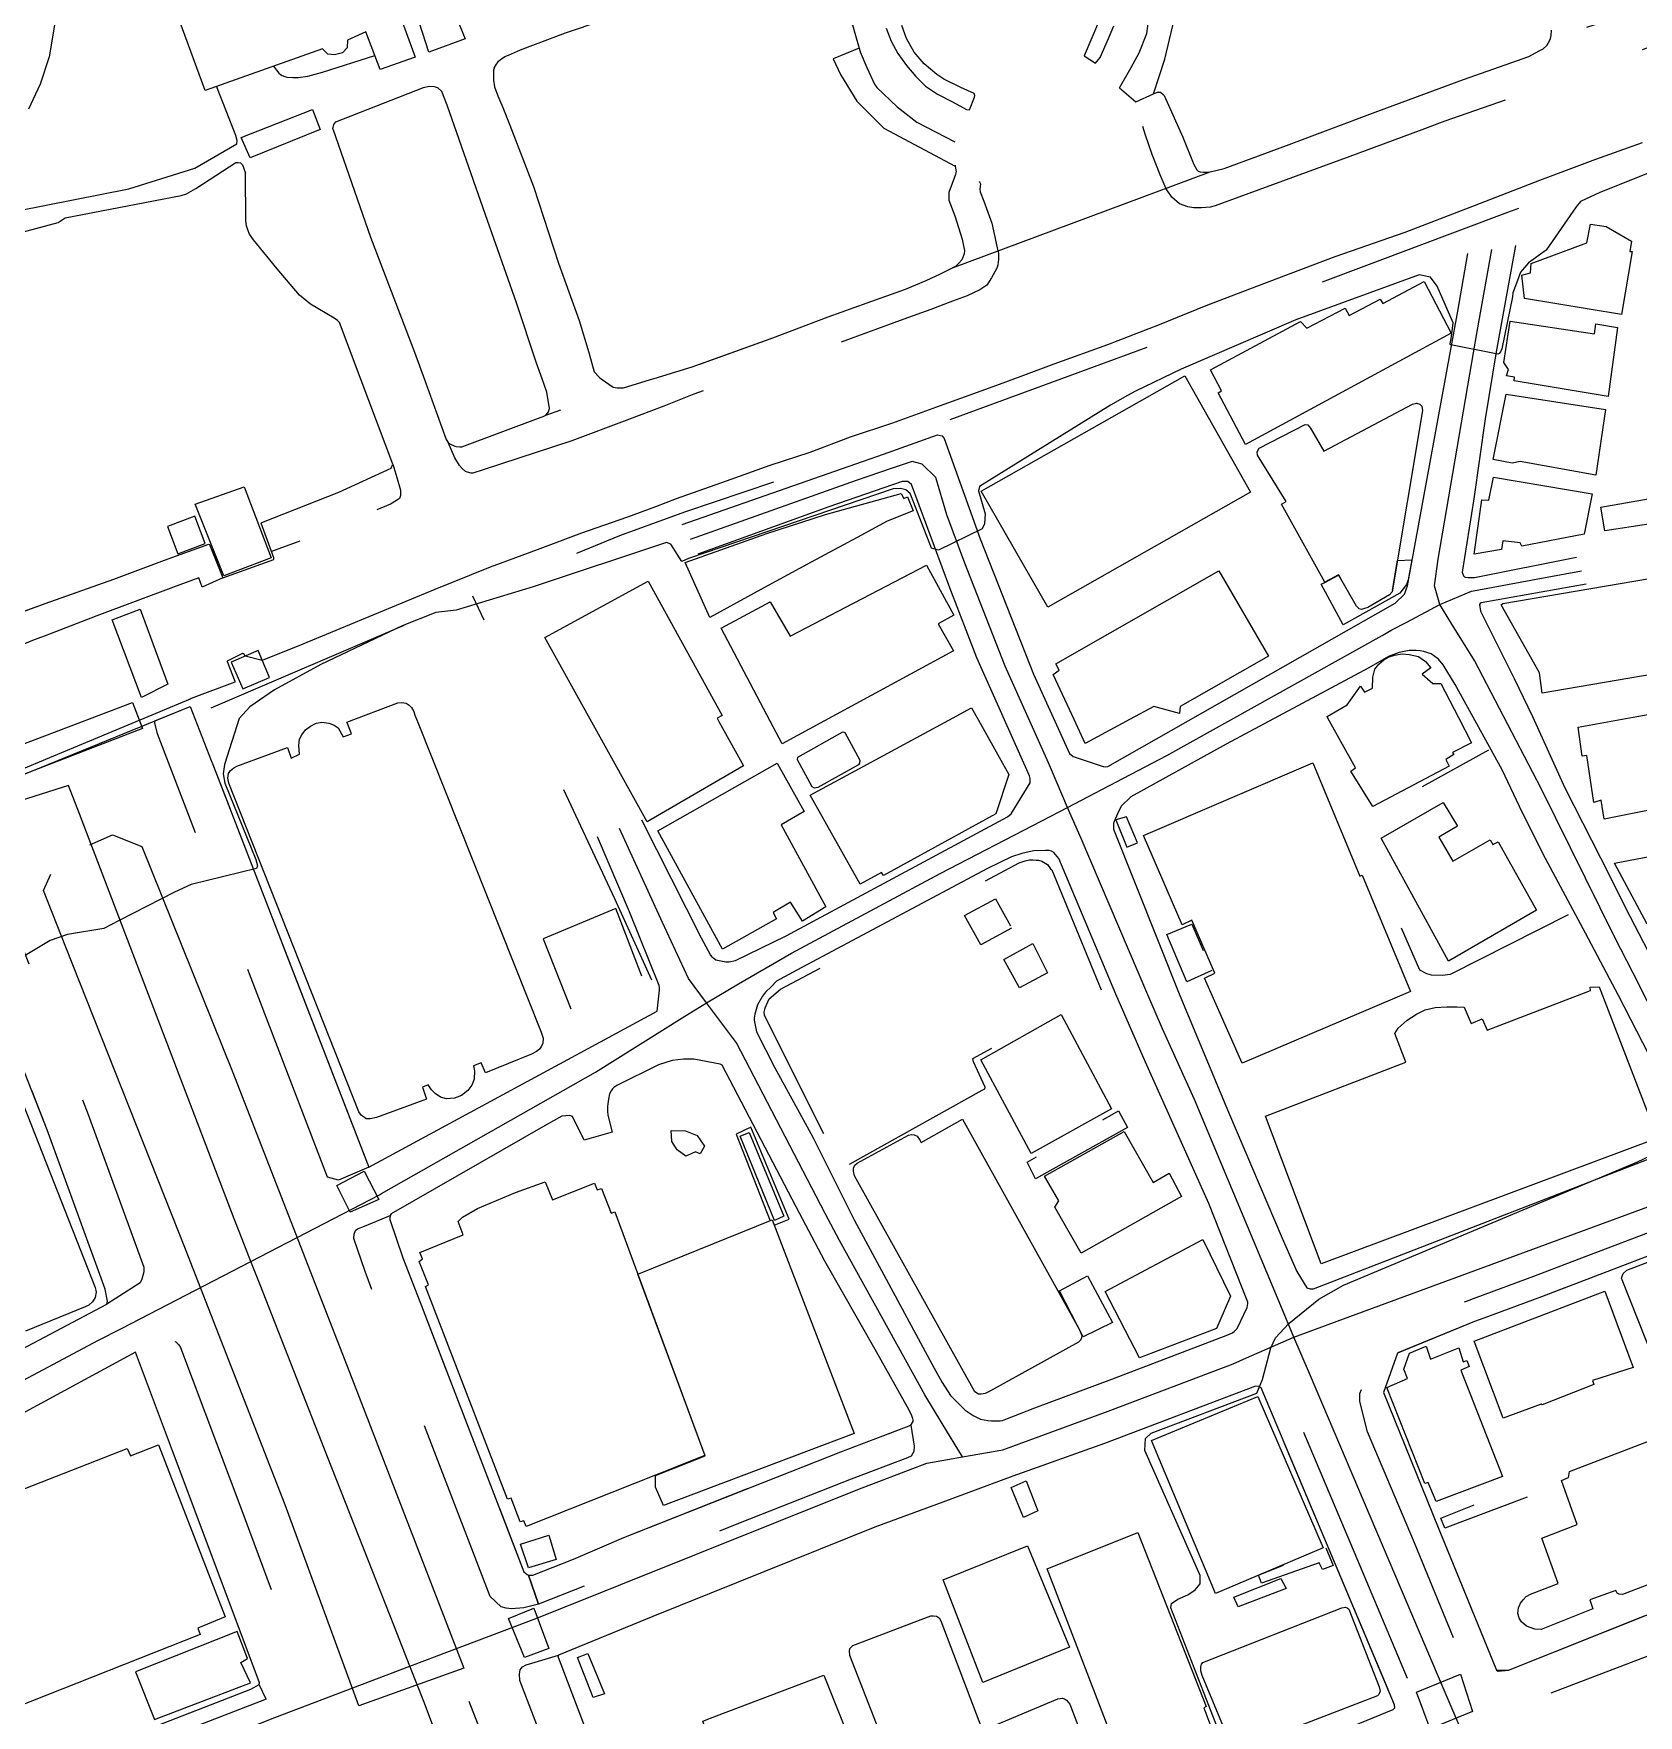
# Model space of a CAD drawing. Header units: millimetres. Extents: x 198785 to 203305, y 542885 to 545889.
# Drawn here: x 200902.9 to 201122.5, y 543776.7 to 544006.8 of the extents above; entities that cross this region are included whole.
import ezdxf

# ---------------------------------------------------------------- set-up
doc = ezdxf.new("R2010")
doc.units = ezdxf.units.MM
for name, pattern in [('FENCE_25K', [54.3, 28.7, -9.2, -16.4]), ('HIDDEN_BULD_25K', [28.8, 18.4, -10.4]), ('HIDDEN_IN_25K', [56.5, 36.5, -20])]:
    doc.linetypes.add(name, pattern=pattern)
for name, color, linetype in [('A0013114', 253, 'Continuous'), ('A0013117', 253, 'Continuous'), ('A0013118', 253, 'Continuous'), ('A0023214', 253, 'Continuous'), ('A0023217', 253, 'Continuous'), ('A0033324', 253, 'Continuous'), ('A0043325', 253, 'Continuous'), ('B0014111', 253, 'Continuous'), ('B0014116', 253, 'Continuous'), ('B0024120', 253, 'Continuous'), ('B0024127', 253, 'Continuous'), ('C0076117', 253, 'Continuous'), ('C0523121', 253, 'Continuous'), ('F0017111', 253, 'Continuous'), ('F0047224', 253, 'Continuous')]:
    doc.layers.add(name, color=color, linetype=linetype)

msp = doc.modelspace()

# ---------------------------------------------------------------- linework, layer by layer
at = {"layer": 'A0013114'}
for points in [[(200892.56, 543901.76), (200924.32, 543914.71), (200927.23, 543907.33), (200927.45, 543906.76), (200948.79, 543851.69)], [(200912.94, 543832.93), (200913.04, 543833.33), (200912.71, 543834.99), (200904.79, 543856.77), (200890.59, 543892.78), (200890.45, 543893.12), (200889.32, 543893.98), (200885.07, 543894.39), (200879.52, 543892.89), (200877.9, 543892.53), (200869.62, 543890.83), (200861.87, 543889.57), (200859.13, 543889.39), (200858.29, 543889.39), (200852.58, 543889.67), (200850.82, 543889.89), (200846.19, 543890.71), (200843.47, 543891.13), (200838.31, 543888.48)], [(201103.31, 543782.74), (201104.75, 543782.86), (201144.32, 543798.66), (201170.05, 543808.79), (201170.56, 543809.09), (201172.01, 543811.17), (201175.99, 543819.01), (201184.96, 543836.48), (201190.41, 543846.93), (201190.48, 543847.41), (201190.46, 543847.49), (201188.76, 543857.99), (201188.56, 543858.66)], [(200951.85, 543845.29), (200951.7, 543845.05), (200951.64, 543844.7), (200951.64, 543844.53), (200953.43, 543839.29), (200955.77, 543833.28), (200970, 543796.32)], [(200933.77, 543780.89), (200933.81, 543781.15), (200916.88, 543826.37)], [(200974.66, 543784.76), (200974.68, 543784.62), (200986.83, 543752.78), (200988.31, 543749.38), (200989.42, 543748), (200992.06, 543746.27), (200994.72, 543745.16), (200998.09, 543744.44), (201001.06, 543744.13), (201004.55, 543744.56), (201008.74, 543745.77), (201062.36, 543766.56), (201088.97, 543777.5), (201089.16, 543777.73)]]:
    msp.add_lwpolyline(points, dxfattribs=at)
at = {"layer": 'A0013117'}
for points in [[(201105.7, 543977.75), (201103.06, 543963.21), (201101.54, 543954.08), (201099.99, 543943.11), (201098.38, 543933.06), (201098.58, 543932.58), (201098.69, 543932.46), (201098.81, 543932.38), (201099.21, 543932.33), (201100.08, 543932.34), (201114.04, 543935.11)], [(200991.68, 543939.59), (201019.22, 543949.22), (201026.61, 543951.88), (201027.23, 543951.74), (201027.53, 543951.35), (201032.44, 543937.66), (201039.72, 543919.11), (201044.64, 543908.25), (201045.16, 543907.88), (201049.26, 543906.48), (201049.35, 543906.48), (201049.57, 543906.46), (201049.92, 543906.48), (201089.24, 543928.83), (201090.48, 543930.05), (201090.65, 543930.42), (201090.79, 543930.84), (201090.89, 543931.19), (201097.8, 543968.77), (201099.17, 543976.67)], [(200986.1, 543899.21), (200994.27, 543883.07), (200995.53, 543880.66), (200995.71, 543880.45), (200995.99, 543880.27), (200996.29, 543880.06), (200997.62, 543879.79), (200998.08, 543879.79), (200998.98, 543879.94), (201005.89, 543883.33), (201020.51, 543891.17), (201036.18, 543899.59), (201036.7, 543900.03), (201039.27, 543904.24), (201039.3, 543904.85), (201039.19, 543905.2), (201031.97, 543921.38), (201028.27, 543930.92), (201023.03, 543945.06), (201022.53, 543945.49), (201021.77, 543945.49), (201011.75, 543942.03), (200993.82, 543935.55)], [(201115.35, 543931.45), (201100.97, 543928.9), (201100.85, 543928.79), (201100.77, 543928.67), (201100.89, 543927.75), (201105.49, 543918.54), (201108.02, 543913.32), (201112.44, 543903.57), (201117.31, 543894.02), (201121.32, 543886.03), (201125.69, 543877.56)], [(201091.56, 543922.38), (201091.13, 543922.37), (201089.79, 543922.09), (201088.31, 543921.52), (201085.62, 543920.01), (201066.08, 543909.54), (201053.06, 543902.34), (201051.72, 543901.05), (201051.21, 543900.04), (201050.76, 543898.97), (201050.7, 543898.75), (201050.67, 543898.5), (201050.7, 543897.94), (201059.76, 543875.18), (201066.41, 543859.2), (201073.74, 543841.95), (201075.79, 543837.4), (201077.13, 543835.19), (201077.57, 543835.05), (201078.05, 543835.05), (201129.51, 543854.94)], [(201124.79, 543865.4), (201119.77, 543875.16), (201115.27, 543883.67), (201109.46, 543894.51), (201106.25, 543901.03), (201103.88, 543906.04), (201097.43, 543917.7), (201095.8, 543920.39), (201095.13, 543921.16), (201094.13, 543921.89), (201093.68, 543922.06), (201093.13, 543922.24), (201092.66, 543922.32), (201092.09, 543922.38), (201091.56, 543922.38)], [(200948.79, 543851.69), (200988.22, 543873.01), (200988.57, 543875.88), (200988.57, 543876.23), (200988.51, 543876.55), (200984.47, 543886.59), (200980.09, 543896.86)], [(201041.39, 543894.98), (201039.77, 543894.94), (201038.73, 543894.74), (201038.16, 543894.61), (201036.73, 543894.13), (201033.43, 543892.54), (201007.33, 543878.61), (201004.56, 543877.11), (201003.86, 543876.37), (201003.05, 543875.62), (201002.64, 543875.06), (201001.96, 543873.9), (201001.59, 543872.59), (201001.53, 543872.04), (201001.53, 543871.78), (201001.85, 543870.21), (201004.34, 543865.26), (201009.55, 543855.79), (201015.22, 543844.47), (201026.14, 543824.19), (201027.25, 543822.22), (201028.39, 543820.45), (201029.34, 543819.47), (201030.37, 543818.42), (201031.48, 543817.68), (201032.48, 543817.22), (201033.49, 543817), (201034.01, 543816.96), (201034.58, 543816.96), (201035.17, 543816.98), (201035.5, 543817.01), (201035.71, 543817.11), (201039.92, 543818.77), (201050.44, 543822.69), (201066.32, 543828.76), (201066.96, 543829.01), (201067.25, 543829.22), (201067.6, 543829.59), (201068.95, 543832.5), (201069.08, 543833.03), (201069.08, 543833.19), (201063.74, 543846.71), (201055.06, 543866.02), (201051.01, 543875.35), (201043.21, 543893.92), (201042.54, 543894.74), (201042.19, 543894.92), (201041.89, 543894.98), (201041.39, 543894.98)], [(200838.31, 543888.48), (200836.66, 543886.86), (200835.72, 543885.56), (200835.59, 543884.73), (200835.63, 543884.14), (200841.96, 543867.4), (200851.13, 543843.23), (200861.09, 543817.12), (200863.28, 543811.47), (200868.73, 543810.01), (200869, 543810.01), (200869.33, 543810.01), (200869.54, 543810.01), (200869.79, 543810.1), (200870.44, 543810.47), (200912.94, 543832.93)], [(200970, 543796.32), (200970.46, 543795.95), (200970.63, 543795.87), (200971.24, 543795.87), (200976.79, 543798.07), (200983.66, 543801.02), (201013.36, 543812.73), (201022.96, 543816.39), (201023.26, 543816.87), (201023.28, 543817.11), (201023.22, 543817.27), (201023.13, 543817.52), (201023.04, 543817.78), (201022.48, 543818.82), (201018.25, 543826.4), (201011.17, 543838.81), (201007.24, 543846.25), (200997.13, 543865.61), (200996.85, 543865.79), (200993.26, 543866.44), (200992.73, 543866.47), (200991.83, 543866.47), (200990.31, 543866.29), (200988.43, 543865.69), (200982.72, 543862.86), (200982.32, 543862.59), (200982.12, 543862.41), (200981.93, 543862.14), (200981.74, 543861.73), (200981.57, 543860.96), (200981.48, 543860.32), (200981.43, 543859.98), (200981.43, 543859.78), (200981.43, 543859.33), (200981.49, 543858.79), (200982.09, 543856.46), (200978.26, 543855.36), (200976.66, 543858.59), (200976.31, 543858.73), (200975.2, 543858.64), (200972.91, 543857.37), (200951.85, 543845.29)], [(201188.56, 543858.66), (201182.9, 543862.19), (201182.57, 543862.19), (201160.72, 543853.63), (201158.16, 543852.63), (201155.4, 543851.57), (201142.19, 543846.53), (201133.92, 543843.37), (201109.24, 543833.95), (201101.35, 543831.03), (201100.09, 543830.56), (201089.58, 543826.27), (201089.55, 543826.24), (201087.63, 543820.85), (201095.11, 543802.36), (201103.09, 543782.86), (201103.31, 543782.74)], [(200916.88, 543826.37), (200888.31, 543810.9), (200872.41, 543803.07), (200863.95, 543798.91), (200857.24, 543795.6), (200839.76, 543786.06), (200836.87, 543784.48), (200836.69, 543784.3), (200836.63, 543784.19), (200846.97, 543757.77), (200850.56, 543748.52), (200850.71, 543748.42), (200851.49, 543748.31), (200898.69, 543767.09), (200932.65, 543780.25), (200933.77, 543780.89)], [(201089.16, 543777.73), (201089.14, 543778.14), (201070.87, 543821.48), (201070.55, 543821.69), (201070.13, 543821.71), (201049.43, 543813.88), (201036.9, 543809.38), (201027.34, 543805.86), (201018.02, 543802.43), (200987.63, 543790.19), (200974.75, 543784.9), (200974.66, 543784.76)]]:
    msp.add_lwpolyline(points, dxfattribs=at)
at = {"layer": 'A0013118'}
for points in [[(200883.58, 544049.39), (200883.28, 544046.06), (200894.6, 544023.71), (200892.9, 543995.78), (200891.99, 543979.99), (200900.73, 543982.52), (200915.97, 543985.51), (200924.96, 543988.35), (200930.73, 543991.69), (200930.78, 543992.16), (200930.6, 543992.8), (200927.95, 543999.55)], [(200965.94, 544002.02), (200966.28, 544002.56), (200966.41, 544002.78), (200966.54, 544002.99), (200967, 544003.35), (200967.22, 544003.48), (200967.38, 544003.62), (200967.9, 544003.8), (200969.53, 544004.56), (200975.7, 544006.89), (200977.77, 544007.55), (200980.76, 544008.61), (200990.37, 544011.89), (200997.95, 544014.75), (201000.81, 544015.77), (201001.55, 544015.89), (201001.8, 544015.91), (201001.97, 544015.91), (201003.02, 544015.82), (201004.27, 544015.45), (201006.43, 544014.41), (201010.85, 544011.46), (201014.95, 544007.97)], [(200965.94, 544002.02), (200965.87, 544001.77), (200965.84, 544001.45), (200965.84, 544000.39), (200965.99, 543999.5), (200966.43, 543998.23), (200967.12, 543996.65), (200968.06, 543994.23), (200971.33, 543985.86), (200974.74, 543975.35), (200977.55, 543967.53), (200978.91, 543963.15), (200979.61, 543960.51), (200980.34, 543959.72), (200980.58, 543959.55), (200982.23, 543958.38), (200982.77, 543958.28), (200983.32, 543958.28), (200983.63, 543958.28), (200987.35, 543959.44), (200987.84, 543959.59), (200993.04, 543961.15), (201004.06, 543965.16), (201011.65, 543968.02), (201016.98, 543969.93), (201022.22, 543971.8), (201025.04, 543973), (201027.02, 543973.89), (201028.65, 543974.72), (201063.93, 543987.83), (201065.82, 543988.29), (201074.35, 543991.46), (201086.83, 543996.14), (201098.57, 544000.49), (201107.52, 544003.64), (201108.91, 544004.42), (201109.47, 544004.7), (201109.97, 544005.14), (201110.35, 544005.76), (201110.49, 544006.08), (201110.56, 544006.49), (201110.6, 544007.23)], [(200935.73, 544002.29), (200936.28, 544001.58), (200936.48, 544001.37), (200936.71, 544001.17), (200936.95, 544001.04), (200937.31, 544000.89), (200937.58, 544000.78), (200938.4, 544000.75), (200939.12, 544000.77), (200940.45, 544000.94), (200942.45, 544001.5), (200949.62, 544003.78)], [(200943.85, 543993.75), (200944.01, 543994.34), (200944.28, 543994.7), (200956.25, 543999.41), (200957.04, 543999.56), (200957.72, 543999.52), (200957.91, 543999.48), (200958.23, 543999.33), (200958.79, 543998.82)], [(200943.85, 543993.75), (200949, 543978.9), (200955.02, 543963.2), (200956.39, 543959.42), (200959.36, 543951.25), (200959.63, 543950.84), (200959.89, 543950.63), (200960.54, 543950.33), (200960.75, 543950.27), (200961.22, 543950.22), (200961.53, 543950.22), (200972.35, 543954.27), (200972.64, 543954.38), (200972.99, 543954.57), (200973.26, 543954.86), (200973.39, 543955.02), (200973.5, 543955.45), (200973.14, 543957.72), (200972.5, 543959.51), (200971.73, 543961.69), (200968.99, 543969.93), (200964.77, 543981.98), (200959.51, 543996.99), (200958.79, 543998.82)], [(201051.49, 543999.35), (201053.72, 543997.43), (201056.16, 543998.51)], [(201056.16, 543998.51), (201056.71, 543998.75), (201057.11, 543998.77), (201057.49, 543998.45), (201057.6, 543998.29), (201060.18, 543992.59), (201061.69, 543988.86), (201062.07, 543988.11), (201062.25, 543987.93), (201062.55, 543987.83), (201063.21, 543987.81), (201063.47, 543987.81), (201063.93, 543987.83)], [(201123.03, 543991.81), (201116.64, 543989.54), (201108.98, 543986.67), (201100.04, 543983.21), (201090.54, 543979.54), (201080.99, 543976.2), (201070.25, 543972.17), (201063.33, 543969.54), (201056.92, 543966.93), (201049.84, 543964.16), (201042.53, 543961.54), (201037.99, 543959.85), (201034.17, 543958.43), (201026.45, 543955.64), (201020.46, 543953.47), (201014.64, 543951.55), (201009.12, 543949.43), (201003.68, 543947.68), (200997.7, 543945.52), (200990.86, 543943.11), (200988.01, 543942.04), (200984.18, 543940.59), (200978.82, 543938.72), (200977.91, 543938.41), (200971.83, 543936.13), (200966.75, 543934.27), (200965.37, 543933.77), (200957.82, 543930.7), (200955.18, 543929.62), (200939.77, 543923.25), (200934.21, 543921.01), (200931.85, 543921.6), (200931.69, 543921.92), (200931.49, 543921.96), (200929.42, 543920.92), (200929.41, 543920.85), (200930.47, 543918.18), (200930.46, 543918.02), (200924.48, 543915.8), (200924.35, 543915.7), (200892.39, 543902.38)], [(200881.71, 543969.41), (200891.18, 543973.12), (200891.64, 543976.38), (200894.65, 543977.27), (200893.8, 543970.9), (200883.29, 543966.03), (200887.15, 543954.81), (200890.12, 543955.87), (200887.29, 543964.75), (200896.01, 543968.47), (200896.4, 543978.26), (200906.28, 543980.93), (200907.25, 543981.57), (200923.1, 543984.63), (200923.84, 543984.85), (200925.14, 543985.56), (200930.61, 543989.11), (200930.92, 543989.14), (200931.21, 543989.07), (200931.52, 543988.79), (200931.92, 543987.69)], [(201029.03, 543988.63), (201029.14, 543987.86), (201029.12, 543987.75), (201029.06, 543987.47), (201028.16, 543985.04), (201028.15, 543984.85), (201028.16, 543983.97), (201028.95, 543981.85), (201029.96, 543978.66), (201030.21, 543977.52), (201030.28, 543977.08), (201030.26, 543976.61), (201029.92, 543975.79), (201029.54, 543975.37), (201029.23, 543975.07), (201029.05, 543974.92), (201028.65, 543974.72)], [(201029.02, 543988.77), (201029.03, 543988.63)], [(200897.74, 543926.35), (200904.51, 543928.8), (200913.88, 543932.11), (200920.85, 543934.71), (200926.88, 543936.93), (200927.01, 543936.88), (200928.83, 543932.32), (200935.79, 543934.81), (200935.79, 543935.06), (200934.07, 543939.78), (200934.17, 543939.88), (200944.69, 543944.04), (200951.86, 543947.32), (200952.07, 543947.86), (200947.72, 543959.37), (200944.76, 543967.23), (200944.48, 543967.51), (200944.04, 543967.85), (200940.82, 543969.76), (200939.31, 543970.96), (200936.26, 543974.57), (200933.03, 543978.53), (200932.47, 543979.31), (200932.23, 543979.93), (200932.06, 543980.46), (200931.98, 543981.15), (200931.92, 543987.69)]]:
    msp.add_lwpolyline(points, dxfattribs=at)
at = {"layer": 'A0023214'}
msp.add_lwpolyline([(200979.57, 543716.48), (200971.05, 543739.22), (200956.39, 543778.34), (200954.41, 543783.39), (200952.29, 543788.78), (200943.15, 543812.07), (200933.92, 543835.59), (200932.66, 543838.79), (200931.15, 543842.63), (200930.38, 543844.59), (200909.19, 543900.03), (200907.71, 543903.91), (200879.05, 543894.83)], dxfattribs=at)
at = {"layer": 'A0023217'}
for points in [[(201095.32, 543928.66), (201094.61, 543931.21), (201095.1, 543934.86), (201099.44, 543960.18), (201100.43, 543965.99), (201102.43, 543977.21)], [(201044.41, 543900.89), (201042.2, 543906.05), (201041.79, 543907), (201035.85, 543920.24), (201030.36, 543934.29), (201027.9, 543940.91), (201026.36, 543946.02), (201024.49, 543947.85), (201023.14, 543948.21), (201020.38, 543947.31), (201015.48, 543945.63), (200992.75, 543937.57)], [(201095.32, 543928.66), (201099.66, 543930.48), (201099.96, 543930.54), (201108.51, 543932.12), (201114.7, 543933.28)], [(201044.41, 543900.89), (201048.12, 543902.84), (201058, 543908.01), (201087.43, 543924.42), (201088.78, 543925.18), (201090.8, 543926.25), (201095.32, 543928.66)], [(201136.32, 543851.12), (201133.01, 543857.19), (201127.76, 543866.82), (201125.93, 543870.09), (201123.75, 543874.32), (201121.74, 543878.31), (201119.3, 543883.09), (201109.18, 543903.48), (201100.09, 543920.98), (201096.86, 543926.18), (201095.32, 543928.66)], [(200995.01, 543874.16), (200999.39, 543876.74), (201006.61, 543880.97), (201026.97, 543891.85), (201040.89, 543899.07), (201044.41, 543900.89)], [(201075.36, 543828.44), (201073.57, 543832.71), (201061.75, 543860.94), (201057.41, 543870.6), (201055.38, 543875.26), (201046.24, 543896.63), (201044.41, 543900.89)], [(200995.01, 543874.16), (200992.51, 543877.5), (200988.95, 543885.15), (200983.09, 543898.03)], [(200863.91, 543803.06), (200870.65, 543806.38), (200878.92, 543810.45), (200882.34, 543812.33), (200911.7, 543827.95), (200914.93, 543829.62), (200932.66, 543838.79), (200950.27, 543847.91), (200950.53, 543848.06), (200979.82, 543864.69), (200991.68, 543872.09), (200995.01, 543874.16)], [(201030, 543812.03), (201027.23, 543816.61), (201024.86, 543820.52), (201022.2, 543825.3), (201013.2, 543841.64), (201011.23, 543845.36), (200999.12, 543868.69), (200995.01, 543874.16)], [(201075.36, 543828.44), (201083.01, 543831.25), (201131.72, 543849.16), (201136.32, 543851.12)], [(201030, 543812.03), (201035.52, 543813), (201049.94, 543818.29), (201067.07, 543824.79), (201068.88, 543825.59), (201075.36, 543828.44)], [(201128.67, 543695.83), (201126.8, 543700.6), (201126.53, 543701.28), (201126.31, 543701.85), (201110.76, 543743.04), (201102.99, 543763.62), (201095.95, 543780.14), (201077.5, 543823.43), (201075.36, 543828.44)], [(200849.45, 543742.44), (200853.19, 543743.9), (200901, 543762.57), (200935.94, 543776.4), (200954.41, 543783.39), (200970.69, 543789.56), (200972.46, 543790.23), (201015.69, 543807.58), (201025.13, 543811.16), (201030, 543812.03)]]:
    msp.add_lwpolyline(points, dxfattribs=at)
at = {"layer": 'A0033324', "linetype": 'HIDDEN_IN_25K', "flags": 128}
for points in [[(201083.03, 543989.93), (201064.61, 543983.21), (201063.91, 543983.03), (201063.32, 543982.97), (201062.72, 543982.92), (201062.09, 543982.92), (201061.66, 543982.94), (201060.87, 543983.07), (201059.73, 543983.48), (201058.68, 543984.39), (201057.88, 543985.51), (201057.07, 543987.45), (201055.98, 543990.24), (201055.06, 543992.86), (201053.72, 543997.43), (201056.71, 543998.75), (201057.11, 543998.77), (201057.49, 543998.45), (201057.6, 543998.29), (201060.18, 543992.59), (201061.69, 543988.86), (201062.07, 543988.11), (201062.25, 543987.93), (201062.55, 543987.83), (201063.21, 543987.81), (201063.47, 543987.81), (201063.93, 543987.83), (201065.82, 543988.29), (201074.35, 543991.46), (201086.83, 543996.14), (201098.57, 544000.49), (201107.52, 544003.64), (201108.91, 544004.42), (201109.47, 544004.7), (201109.97, 544005.14), (201110.35, 544005.76), (201110.49, 544006.08), (201120.05, 544009.12), (201120.93, 544009.13), (201132.52, 544013.07), (201132.78, 544013.52), (201132.78, 544013.95), (201134.55, 544009.25), (201134.55, 544009.07), (201134.34, 544008.84), (201125.28, 544005.37), (201116.55, 544002.17), (201106.77, 543998.51), (201096.02, 543994.76), (201092.5, 543993.45), (201083.03, 543989.93)], [(200976.55, 543951.06), (200964.45, 543947.09), (200963.02, 543946.63), (200962.76, 543946.63), (200962.02, 543946.85), (200961.56, 543947.25), (200961.21, 543947.67), (200960.55, 543948.71), (200959.63, 543950.84), (200959.89, 543950.63), (200960.54, 543950.33), (200960.75, 543950.27), (200961.22, 543950.22), (200961.53, 543950.22), (200972.35, 543954.27), (200972.64, 543954.38), (200972.99, 543954.57), (200983.63, 543958.28), (200987.35, 543959.44), (200993.04, 543961.15), (201004.06, 543965.16), (201011.65, 543968.02), (201016.98, 543969.93), (201022.22, 543971.8), (201025.04, 543973), (201027.02, 543973.89), (201028.65, 543974.72), (201029.05, 543974.92), (201029.23, 543975.07), (201029.54, 543975.37), (201029.92, 543975.79), (201030.26, 543976.61), (201030.28, 543977.08), (201030.21, 543977.52), (201029.96, 543978.66), (201028.95, 543981.85), (201028.16, 543983.97), (201028.15, 543984.85), (201028.16, 543985.04), (201029.06, 543987.47), (201029.12, 543987.75), (201029.14, 543987.86), (201029.02, 543988.77), (201029.65, 543988.92), (201029.85, 543988.86), (201032.18, 543986.85), (201032.25, 543986.77), (201032.47, 543986.2), (201032.41, 543985.46), (201032.45, 543985.1), (201032.92, 543983.85), (201034.02, 543980.84), (201034.78, 543977.47), (201034.93, 543976.74), (201034.96, 543976.13), (201034.96, 543975.85), (201034.85, 543975.11), (201034.77, 543974.8), (201034.69, 543974.6), (201033.99, 543973.34), (201033.37, 543972.36), (201032.39, 543971.72), (201030.65, 543970.89), (201028.63, 543970.15), (201025.68, 543969.03), (201022, 543967.7), (201017.01, 543965.86), (201010.36, 543963.47), (201004.69, 543961.48), (201003.88, 543961.19), (200997.82, 543959.14), (200993.24, 543957.42), (200989.15, 543955.77), (200984.11, 543953.89), (200976.55, 543951.06)], [(200939.36, 543937.32), (200935.49, 543935.91), (200934.07, 543939.78), (200934.17, 543939.88), (200944.69, 543944.04), (200951.86, 543947.32), (200952.07, 543947.86), (200952.61, 543946.03), (200953.12, 543944.31), (200953.13, 543943.93), (200953.12, 543943.57), (200953, 543943.18), (200952.59, 543942.89), (200951.75, 543942.38), (200946.58, 543940.27), (200939.36, 543937.32)], [(200928.83, 543932.32), (200925.98, 543931.05), (200925.55, 543932.29), (200922.07, 543931.03), (200911.58, 543927.12), (200905.08, 543924.6), (200902.76, 543923.71), (200895.24, 543920.63), (200888.24, 543917.93), (200886.2, 543917.09), (200880.66, 543914.83), (200878.31, 543920.74), (200878.34, 543920.87), (200895.2, 543927.91), (200895.6, 543928.07), (200895.96, 543928.07), (200896.25, 543927.92), (200896.31, 543927.78), (200896.86, 543926.37), (200897.2, 543926.33), (200897.44, 543926.33), (200897.74, 543926.35), (200904.51, 543928.8), (200913.88, 543932.11), (200920.85, 543934.71), (200926.88, 543936.93), (200927.01, 543936.88), (200928.83, 543932.32)], [(200948.79, 543851.69), (200944.63, 543849.89), (200943.15, 543850.32), (200930.83, 543882.4), (200928.89, 543887.47), (200919.87, 543910.98), (200919.53, 543912.48), (200919.52, 543912.75), (200924.32, 543914.71), (200927.23, 543907.33), (200927.45, 543906.76), (200948.79, 543851.69)], [(200917.48, 543835.87), (200912.94, 543832.93), (200913.04, 543833.33), (200912.71, 543834.99), (200904.79, 543856.77), (200890.45, 543893.12), (200889.32, 543893.98), (200892.07, 543894.24), (200893.01, 543894.02), (200895.06, 543893.3), (200896.48, 543892.34), (200897.85, 543890.72), (200907.82, 543865.45), (200910.4, 543858.9), (200918.01, 543837.98), (200917.99, 543837.37), (200917.71, 543836.36), (200917.48, 543835.87)], [(201144.61, 543792.74), (201103.8, 543777.13), (201103.37, 543777.19), (201102.98, 543777.3), (201102.49, 543777.47), (201102.13, 543777.66), (201101.05, 543778.33), (201100.28, 543779.89), (201097.78, 543785.9), (201091.87, 543800.27), (201085.45, 543815.46), (201084.37, 543819.63), (201084.37, 543820.11), (201084.38, 543820.31), (201084.4, 543820.71), (201086.91, 543827.77), (201087.68, 543828.66), (201088.2, 543828.95), (201099, 543833.36), (201100.3, 543833.85), (201108.19, 543836.76), (201113.43, 543838.76), (201157.08, 543855.42), (201182, 543865.19), (201183.37, 543865.54), (201182.9, 543862.19), (201182.57, 543862.19), (201160.72, 543853.63), (201158.16, 543852.63), (201155.4, 543851.57), (201142.19, 543846.53), (201133.92, 543843.37), (201109.24, 543833.95), (201101.35, 543831.03), (201100.09, 543830.56), (201089.56, 543826.25), (201087.63, 543820.85), (201095.11, 543802.36), (201103.09, 543782.86), (201104.75, 543782.86), (201144.32, 543798.66), (201170.05, 543808.79), (201172.01, 543811.17), (201175.99, 543819.01), (201184.96, 543836.48), (201190.41, 543846.93), (201190.47, 543847.45), (201188.76, 543857.99), (201188.56, 543858.66), (201182.93, 543862.18), (201183.38, 543865.54), (201183.59, 543865.56), (201183.76, 543865.56), (201184.11, 543865.53), (201190.45, 543862.32), (201190.62, 543862.24), (201190.76, 543862.13), (201190.82, 543861.99), (201192.46, 543852.13), (201193.69, 543843.7), (201193.85, 543842.02), (201193.92, 543840.64), (201193.94, 543839.77), (201193.88, 543838.09), (201193.82, 543837.63), (201193.79, 543837.38), (201193.73, 543837.04), (201193.45, 543836.14), (201185.8, 543819.72), (201180.92, 543811.47), (201177.55, 543805.94), (201177.36, 543805.76), (201177.11, 543805.6), (201168.05, 543801.93), (201167.03, 543801.52), (201156.8, 543797.44), (201144.61, 543792.74)], [(200970.63, 543795.87), (200972, 543791.87), (200970, 543791.4), (200968.33, 543791.25), (200967.59, 543791.33), (200966.88, 543791.53), (200965.4, 543792.95), (200956.12, 543817.05), (200950.64, 543831.29), (200948.27, 543837.4), (200946.72, 543841.91), (200946.76, 543842.49), (200946.97, 543843.02), (200947.22, 543843.24), (200948.19, 543843.62), (200951.7, 543845.05), (200951.64, 543844.7), (200951.64, 543844.53), (200953.43, 543839.29), (200955.77, 543833.28), (200970, 543796.32), (200970.46, 543795.95), (200970.63, 543795.87)], [(200934.73, 543778.91), (200933.77, 543780.89), (200933.81, 543781.15), (200916.88, 543826.37), (200920.02, 543827.75), (200920.3, 543827.87), (200921.17, 543828.09), (200921.61, 543828.06), (200922.4, 543827.76), (200922.81, 543827.37), (200923.04, 543827.02), (200931.26, 543805.06), (200939.38, 543783.37), (200939.38, 543782.77), (200939.36, 543782.36), (200939.31, 543781.89), (200938.96, 543781.16), (200938.54, 543780.56), (200938.18, 543780.24), (200934.73, 543778.91)], [(201064.59, 543760.98), (201015.15, 543741.82), (201010.66, 543740.08), (201005.77, 543738.66), (201001.12, 543738.09), (200997.14, 543738.51), (200992.92, 543739.4), (200989.24, 543740.94), (200985.33, 543743.5), (200983.12, 543746.26), (200981.27, 543750.51), (200969.46, 543781.47), (200969.39, 543782.33), (200969.49, 543782.92), (200969.8, 543783.31), (200970.31, 543783.57), (200971.09, 543783.81), (200974.75, 543784.9), (200974.66, 543784.76), (200974.68, 543784.62), (200985.25, 543756.93), (200986.83, 543752.78), (200988.31, 543749.38), (200989.42, 543748), (200992.06, 543746.27), (200994.72, 543745.16), (200998.09, 543744.44), (201001.06, 543744.13), (201004.55, 543744.56), (201008.74, 543745.77), (201037.52, 543756.93), (201062.36, 543766.56), (201088.97, 543777.5), (201089.14, 543778.14), (201070.87, 543821.48), (201070.55, 543821.69), (201070.13, 543821.71), (201072.34, 543822.14), (201072.51, 543822.13), (201073.58, 543822.06), (201073.98, 543821.84), (201083.97, 543798.13), (201092.1, 543778.83), (201092.39, 543776.78), (201092.25, 543775.18), (201092.08, 543773.9), (201091.43, 543772.58), (201089.57, 543771.26), (201064.59, 543760.98)], [(200972, 543791.87), (200970.63, 543795.87), (200971.24, 543795.87), (200976.79, 543798.07), (200983.66, 543801.02), (201013.36, 543812.73), (201022.96, 543816.39), (201023.41, 543813.49), (201023.36, 543812.77), (201022.99, 543812.14), (201022.49, 543811.93), (201014.81, 543809), (200999.62, 543803.01), (200985.18, 543797.32), (200978.32, 543794.37), (200972, 543791.87)], [(200934.73, 543778.91), (200899.42, 543765.23), (200884.26, 543759.19), (200851.74, 543746.25), (200847.29, 543744.5), (200836.68, 543740.31), (200835.98, 543740.4), (200835.82, 543740.56), (200834.23, 543741.88), (200834.9, 543741.88), (200835.94, 543742.17), (200844.74, 543745.64), (200851.49, 543748.31), (200898.69, 543767.09), (200932.65, 543780.25), (200933.77, 543780.89), (200934.73, 543778.91)]]:
    msp.add_lwpolyline(points, dxfattribs=at)
at = {"layer": 'A0043325'}
for points in [[(200942.12, 543993.64), (200932.53, 543989.75), (200931.31, 543992.54), (200941.08, 543996.36), (200942.12, 543993.64)], [(200921.27, 543917.74), (200917.67, 543915.95), (200913.68, 543926.58), (200917.49, 543928), (200921.27, 543917.74)], [(200917.84, 543911.68), (200894.06, 543902.53), (200892.42, 543906.11), (200916.47, 543915.27), (200917.84, 543911.68)], [(200950.17, 543847.24), (200946.23, 543845.51), (200944.39, 543849.15), (200948.16, 543851.12), (200950.17, 543847.24)], [(200973.42, 543785.81), (200970.08, 543784.59), (200967.9, 543789.95), (200971.36, 543791.35), (200973.42, 543785.81)], [(201099.82, 543777.22), (201094.02, 543774.82), (201092.15, 543779.83), (201098.18, 543782.33), (201099.82, 543777.22)]]:
    msp.add_lwpolyline(points, dxfattribs=at)
at = {"layer": 'B0014111'}
for points in [[(200953.22, 544008.8), (200955.14, 544003.53), (200950.33, 544001.87), (200948.4, 544007.02), (200945.88, 544005.87), (200945.83, 544004.81), (200945.17, 544004.12), (200944.09, 544003.86), (200943.16, 544003.96), (200942.45, 544004.66), (200926.4, 543999), (200919.36, 544018.11)], [(200959.78, 544011.45), (200961.98, 544006.05), (200956.99, 544004.21), (200955.27, 544009.61)], [(201121.66, 543976.93), (201120.19, 543968.33), (201106.91, 543970.54), (201106.55, 543973.73), (201107.72, 543974.02), (201107.81, 543975.32), (201115.46, 543978.13), (201115.96, 543980.68), (201118.09, 543980.36), (201121.57, 543978.35), (201121.34, 543976.95), (201121.66, 543976.93)], [(201093.21, 543972.86), (201096.9, 543965.79), (201068.73, 543950.56), (201065.02, 543957.6), (201065.44, 543957.91), (201063.95, 543960.75), (201076.25, 543967.38), (201077.13, 543966.47), (201082.36, 543969.22), (201082.95, 543968.18), (201087.15, 543970.45), (201087.53, 543969.85), (201093.21, 543972.86)], [(201104.97, 543967.42), (201116.48, 543965.68), (201116.68, 543967.05), (201119.64, 543966.56), (201118.39, 543957.12), (201105.5, 543959.27), (201105.54, 543959.74), (201104.47, 543959.93), (201104.74, 543960.8), (201104.08, 543961.77), (201104.97, 543967.42)], [(201069.44, 543944.03), (201041.68, 543928.28), (201032.59, 543944.16), (201060.45, 543959.93), (201069.44, 543944.03)], [(201117.99, 543955.34), (201116.68, 543946.34), (201106.34, 543948.21), (201105.23, 543948), (201102.62, 543948.51), (201104.39, 543957.45), (201117.99, 543955.34)], [(201092.97, 543955.22), (201088.8, 543930.4), (201088.45, 543929.96), (201085.48, 543928.24), (201085.03, 543928.09), (201084.61, 543927.98), (201084.28, 543928.05), (201083.94, 543928.45), (201081.48, 543932.71), (201079.62, 543931.69), (201073.69, 543942.37), (201074.3, 543942.76), (201070.39, 543949.09), (201070.32, 543949.55), (201070.6, 543950.06), (201076.89, 543953.27), (201077.28, 543953.22), (201077.62, 543952.77), (201079.45, 543949.62), (201091.58, 543956.06), (201092.16, 543956.21), (201092.58, 543956.07), (201092.85, 543955.77), (201092.97, 543955.22)], [(201116.16, 543943.81), (201115.1, 543938.27), (201106.54, 543936.65), (201106.34, 543937.08), (201103.97, 543937.39), (201103.79, 543936.19), (201100.03, 543935.55), (201101.1, 543942.97), (201102.03, 543942.95), (201102.69, 543946.07), (201116.16, 543943.81)], [(201133.45, 543945.77), (201137.3, 543924.86), (201127.98, 543923.37), (201125.13, 543939.83), (201117.91, 543938.72), (201117.36, 543941.98), (201124.13, 543943.15), (201123.94, 543944.19), (201133.45, 543945.77)], [(200935.42, 543935.06), (200928.95, 543932.57), (200925.02, 543942.4), (200931.73, 543944.74), (200935.42, 543935.06)], [(201021.61, 543943.85), (201022, 543943.15), (201022.48, 543943.37), (201023.29, 543941.45), (201019.72, 543940.06), (201015.62, 543937.82), (201009.33, 543934.45), (201002.92, 543931), (200995.43, 543926.89), (200992.09, 543934.42), (201003.23, 543938.37), (201011.28, 543940.96), (201021.61, 543943.85)], [(201026.68, 543926.01), (201028.79, 543922.34), (201011.12, 543912.73), (201005.36, 543909.59), (201003.72, 543912.69), (200996.99, 543925.41), (201003.69, 543929.04), (201006.46, 543924.33), (201025.09, 543934.04), (201028.84, 543927.18), (201026.68, 543926.01)], [(201000.04, 543906.57), (200986.86, 543898.94), (200979.29, 543912.56), (200972.87, 543924.12), (200986.99, 543931.84), (200997.13, 543913.46), (200996.45, 543913.09), (200996.69, 543912.65), (201000.04, 543906.57)], [(201071.89, 543921.6), (201059.79, 543914.69), (201059.7, 543913.74), (201056.18, 543914.69), (201052.96, 543912.95), (201046.81, 543909.62), (201045.29, 543912.91), (201042.44, 543919.09), (201043.26, 543919.67), (201042.8, 543920.52), (201065.1, 543933.28), (201071.89, 543921.6)], [(201126.38, 543919.46), (201109.32, 543916.54), (201108.97, 543919.33), (201103.72, 543928.63), (201103.95, 543928.8), (201124.02, 543932.22), (201126.38, 543919.46)], [(201092.94, 543919.12), (201094.4, 543917.83), (201095.46, 543917.84), (201097.89, 543913.19), (201099.69, 543909.75), (201097.06, 543908.43), (201097.25, 543908.13), (201096.17, 543907.47), (201096.62, 543906.55), (201086.18, 543901.02), (201083.17, 543905.84), (201083.78, 543906.31), (201080.03, 543913.09), (201079.9, 543913.33), (201082.66, 543914.91), (201084.47, 543917.49), (201085.01, 543916.66), (201086.13, 543917.2), (201086.16, 543918.72), (201086.44, 543919.79), (201086.97, 543920.48), (201087.65, 543921.09), (201088.4, 543921.51), (201089.13, 543921.71), (201090.17, 543921.91), (201091.14, 543921.83), (201092.43, 543921.53), (201093.39, 543920.84), (201094.12, 543919.99), (201092.94, 543919.12)], [(200955.52, 543912.43), (200972.36, 543870.16), (200972.63, 543869.33), (200972.58, 543868.65), (200972.42, 543868.22), (200972.12, 543867.8), (200971.71, 543867.48), (200971.04, 543867.14), (200964.74, 543864.59), (200964.18, 543865.93), (200963.09, 543865.53), (200963.25, 543864.85), (200963.2, 543863.73), (200962.87, 543862.89), (200962.32, 543862.17), (200961.47, 543861.5), (200960.51, 543861.14), (200959.42, 543861.04), (200958.58, 543861.24), (200957.88, 543861.76), (200957.37, 543862.26), (200956.91, 543862.93), (200956.13, 543862.61), (200956.69, 543860.96), (200949.83, 543858.45), (200948.97, 543858.27), (200948.43, 543858.31), (200948.2, 543858.45), (200947.79, 543858.73), (200947.41, 543859.27), (200929.64, 543904.2), (200929.51, 543904.92), (200929.6, 543905.55), (200929.87, 543905.94), (200930.31, 543906.3), (200930.74, 543906.53), (200937.66, 543909.11), (200938.18, 543907.63), (200939.29, 543908.18), (200939.19, 543909.36), (200939.28, 543910.23), (200939.6, 543910.82), (200940.12, 543911.51), (200940.8, 543912.02), (200941.5, 543912.36), (200941.62, 543912.42), (200942.35, 543912.54), (200943.3, 543912.43), (200943.46, 543912.37), (200944.03, 543912.14), (200944.59, 543911.78), (200945.29, 543910.56), (200946.44, 543910.95), (200945.87, 543912.38), (200945.79, 543912.58), (200952.74, 543915.21), (200953.28, 543915.26), (200953.9, 543915.16), (200954.32, 543914.89), (200954.64, 543914.57), (200954.93, 543914), (200955.09, 543913.52), (200955.52, 543912.43)], [(201034.56, 543900.01), (201019.23, 543891.58), (201018.93, 543891.99), (201016.03, 543890.4), (201009.2, 543902.55), (201028.13, 543912.82), (201031.26, 543914.51), (201032.2, 543912.84), (201036.37, 543905.4), (201034.56, 543900.01)], [(201128.43, 543913.35), (201130.41, 543901.81), (201117.83, 543899.3), (201117.41, 543901.88), (201116.42, 543901.57), (201115.45, 543908.01), (201114.83, 543907.89), (201114.27, 543911.89), (201122.27, 543913.32), (201128.25, 543914.39), (201128.43, 543913.35)], [(201010.24, 543903.61), (201009.75, 543903.52), (201009.45, 543903.73), (201007.45, 543907.42), (201007.5, 543907.79), (201013.65, 543911.22), (201013.94, 543911.16), (201015.98, 543907.35), (201015.94, 543906.95), (201015.78, 543906.74), (201010.24, 543903.61)], [(201005.19, 543898.51), (201011.32, 543887.29), (201008.13, 543885.33), (201006.49, 543887.95), (201004.13, 543886.51), (201004.58, 543885.63), (200997.17, 543881.48), (200988.33, 543897.69), (201004.68, 543906.94), (201008.34, 543900.34), (201005.19, 543898.51)], [(201077.98, 543907.01), (201084.38, 543891.5), (201084.72, 543891.64), (201091.34, 543875.7), (201068.3, 543865.91), (201063.14, 543877.54), (201064.53, 543878.24), (201061.39, 543885.46), (201060.08, 543884.84), (201054.81, 543897.06), (201077.98, 543907.01)], [(201095.18, 543896.82), (201097.1, 543893.53), (201102.24, 543896.45), (201102.57, 543895.84), (201103.31, 543896.19), (201108.55, 543886.82), (201096.54, 543879.88), (201087.31, 543896.69), (201095.78, 543901.58), (201097.77, 543898.31), (201095.18, 543896.82)], [(201133.31, 543886.71), (201123.71, 543884.9), (201119.22, 543893.28), (201131.92, 543895.67), (201133.31, 543886.71)], [(200889.58, 543890.44), (200911.35, 543835.23), (200911.46, 543834.59), (200911.34, 543833.83), (200911, 543833.27), (200910.49, 543832.78), (200909.97, 543832.55), (200901.83, 543829.25)], [(201117.14, 543876.36), (201125.11, 543855.65), (201079.08, 543838.47), (201071.47, 543858.67), (201090.68, 543866.02), (201089.16, 543869.96), (201089.63, 543870.68), (201090.85, 543871.81), (201092.15, 543872.63), (201093.35, 543873.19), (201094.68, 543873.5), (201096.31, 543873.6), (201097.65, 543873.61), (201098.67, 543873.56), (201099.6, 543871.34), (201101.13, 543871.97), (201101.83, 543870.42), (201115.95, 543875.84), (201115.9, 543876.31), (201117.14, 543876.36)], [(201050.4, 543859.64), (201039.41, 543853.56), (201032.53, 543866.35), (201043.51, 543872.56), (201050.4, 543859.64)], [(201030, 543858.24), (201045.98, 543829.5), (201046.25, 543828.88), (201046.33, 543828.63), (201046.32, 543828.35), (201046.21, 543828.04), (201045.91, 543827.72), (201033.86, 543821.09), (201033.14, 543820.73), (201032.58, 543820.6), (201032.19, 543820.64), (201031.71, 543820.94), (201015.25, 543850.48), (201015.11, 543851.12), (201015.11, 543851.54), (201015.27, 543851.95), (201015.61, 543852.24), (201022.61, 543856.06), (201023.04, 543856.15), (201023.43, 543856.09), (201023.81, 543855.9), (201024.13, 543855.46), (201024.37, 543855.05), (201030, 543858.24)], [(201052.16, 543856.57), (201056.13, 543849.56), (201058.29, 543850.84), (201060, 543847.65), (201046.24, 543839.92), (201042.67, 543846.2), (201043.22, 543847.05), (201041.22, 543850.44), (201052.16, 543856.57)], [(200972.92, 543849.69), (200973.93, 543847.19), (200979.69, 543849.5), (200980.04, 543848.59), (200980.61, 543848.78), (200981.93, 543845.38), (200982.45, 543845.56), (200985.6, 543837.04), (200994.78, 543812.22), (200988.01, 543809.53), (200970.31, 543802.51), (200969.98, 543803.3), (200969.5, 543803.17), (200968.25, 543806.38), (200967.78, 543806.25), (200956.53, 543835.34), (200956.94, 543835.6), (200955.66, 543838.79), (200956.15, 543839.15), (200955.79, 543840.01), (200961.71, 543842.41), (200960.99, 543844.26), (200961.59, 543844.84), (200963.67, 543846.01), (200968.87, 543848.2), (200972.92, 543849.69)], [(201015.22, 543815.24), (200989.12, 543805.38), (200988, 543807.91), (200988.01, 543809.51), (200994.82, 543812.2), (200985.61, 543837.05), (201004, 543844.45), (201015.22, 543815.24)], [(201140.46, 543844.49), (201146.2, 543829.76), (201143.42, 543828.58), (201144.45, 543825.81), (201137.16, 543823.11), (201135.93, 543826.13), (201125.88, 543822.12), (201120.18, 543836.5), (201120.41, 543837.14), (201120.93, 543837.57), (201134.44, 543842.72), (201135.1, 543842.28), (201137.19, 543843.36), (201137.21, 543843.77), (201139.71, 543844.77), (201140.15, 543844.76), (201140.46, 543844.49)], [(201064.78, 543829.61), (201054.26, 543825.57), (201049.55, 543834.65), (201062.9, 543841.8), (201066.68, 543834.02), (201065.24, 543830.65), (201064.78, 543829.61)], [(201050.55, 543830.44), (201046.52, 543828.47), (201043.3, 543834.75), (201047.14, 543836.83), (201050.55, 543830.44)], [(201116.39, 543821.94), (201109.36, 543819.15), (201109.19, 543819.26), (201103.98, 543817.35), (201100.02, 543827.86), (201117.9, 543834.72), (201121.77, 543824.25), (201116.22, 543822.47), (201116.39, 543821.94)], [(201093.45, 543827.18), (201094.07, 543825.4), (201097.94, 543826.97), (201098.51, 543825.05), (201099.05, 543825.25), (201099.34, 543824.41), (201098.22, 543823.91), (201103.89, 543809.35), (201094.82, 543805.95), (201093.74, 543808.55), (201093.28, 543808.4), (201088.1, 543821.54), (201090.9, 543822.75), (201090.4, 543824.03), (201091.19, 543826.25), (201093.45, 543827.18)], [(201079.39, 543799.62), (201064.66, 543793.36), (201055.87, 543814.26), (201070.44, 543820.29), (201079.39, 543799.62)], [(201139.33, 543800.53), (201120.31, 543793.21), (201119.87, 543793.24), (201119.62, 543793.41), (201119.43, 543793.74), (201115.85, 543792.5), (201116.29, 543791.25), (201109.21, 543788.44), (201108.35, 543788.46), (201107.19, 543788.87), (201106.53, 543789.46), (201106.21, 543789.98), (201106.01, 543790.65), (201106.11, 543791.39), (201106.35, 543792.04), (201106.73, 543792.49), (201107.13, 543792.93), (201107.72, 543793.24), (201111.53, 543794.73), (201109.31, 543800.91), (201114.12, 543802.79), (201111.96, 543808.8), (201112.92, 543809.21), (201113.07, 543810.02), (201134.49, 543818.23)], [(200920.03, 543813.71), (200929.11, 543790.14), (200925.37, 543788.63), (200925.72, 543787.73), (200900.56, 543777.79), (200902.64, 543771.99), (200896.27, 543769.58), (200894.05, 543775.15), (200884.11, 543771.49), (200886.35, 543765.36), (200850.55, 543751.46), (200840.13, 543777.71), (200862.38, 543786.44), (200860.75, 543790.55), (200864.58, 543792.14), (200864.2, 543793.01), (200915.7, 543813.18), (200916.16, 543812.19), (200920.03, 543813.71)], [(201044.64, 543786.02), (201032.79, 543781.19), (201027.38, 543795.23), (201038.9, 543799.89), (201044.64, 543786.02)], [(201062.38, 543773.29), (201061.8, 543772.25), (201061.08, 543771.43), (201060.52, 543770.93), (201059.43, 543770.27), (201058.43, 543769.84), (201057.52, 543769.67), (201056.36, 543769.65), (201055.22, 543769.91), (201054.36, 543770.2), (201053.4, 543770.75), (201052.38, 543771.64), (201051.8, 543772.57), (201051.43, 543773.23), (201050.72, 543773.02), (201041.61, 543796.72), (201054.02, 543801.69), (201063.34, 543777.88), (201063.05, 543777.69), (201064.14, 543774.8), (201062.72, 543774.16), (201062.38, 543773.29)], [(201067.77, 543772.02), (201067.29, 543771.96), (201066.95, 543772.14), (201062.83, 543782.13), (201062.64, 543782.78), (201062.63, 543783.33), (201062.71, 543783.68), (201062.92, 543783.92), (201081.94, 543791.38), (201082.41, 543791.48), (201082.66, 543791.39), (201082.9, 543791.22), (201087.04, 543780.58), (201087.15, 543780), (201086.97, 543779.51), (201086.79, 543779.33), (201068.54, 543772.31), (201067.77, 543772.02)], [(201025.22, 543757.66), (201014.61, 543784.88), (201014.54, 543785.5), (201014.61, 543785.84), (201015.03, 543786.22), (201025.71, 543790.31), (201026.07, 543790.31), (201026.48, 543790.23), (201026.83, 543790.04), (201027.06, 543789.6)], [(201027.06, 543789.6), (201032.74, 543774.62), (201043.08, 543778.92), (201043.69, 543779.05), (201043.98, 543778.96), (201044.26, 543778.75), (201044.69, 543778.23), (201049.18, 543766.5)], [(201002.04, 543747.33), (200999.99, 543747.19), (200998.07, 543747.26), (200996.21, 543747.55), (200994.42, 543747.97), (200992.94, 543748.54), (200991.33, 543749.29), (200990.41, 543749.84), (200989.67, 543750.53), (200989.34, 543750.93), (200988.82, 543751.86), (200982.08, 543769.46), (200994.96, 543774.58), (200994.49, 543775.89), (200996.38, 543776.6), (201011.05, 543782.17), (201022, 543754.8), (201006.95, 543748.87), (201004.74, 543748), (201003.64, 543747.63), (201002.04, 543747.33)]]:
    msp.add_lwpolyline(points, dxfattribs=at)
at = {"layer": 'B0014116', "linetype": 'HIDDEN_BULD_25K', "flags": 128}
for points in [[(201089.84, 543930.21), (201082.09, 543925.88), (201079.11, 543931.43), (201079.61, 543931.67), (201081.47, 543932.68), (201083.92, 543928.44), (201084.27, 543928.03), (201084.61, 543927.96), (201085.04, 543928.08), (201085.49, 543928.23), (201088.46, 543929.94), (201088.82, 543930.4), (201089.54, 543934.66), (201091.5, 543934.75), (201091.01, 543932.05), (201090.76, 543931.39), (201090.34, 543930.8), (201089.84, 543930.21)], [(201036.74, 543884.39), (201032.51, 543882.1), (201030.31, 543886.13), (201034.55, 543888.37), (201036.74, 543884.39)], [(201064.14, 543878.57), (201060.7, 543877.04), (201058, 543883.5), (201061.4, 543884.94), (201064.14, 543878.57)], [(201041.66, 543878.26), (201037.84, 543876.23), (201035.68, 543880.1), (201039.66, 543882.3), (201041.66, 543878.26)], [(201052.6, 543857.11), (201039.99, 543850.1), (201038.87, 543852.36), (201051.36, 543859.37), (201052.6, 543857.11)], [(200994.74, 543854.54), (200994.12, 543853.5), (200993.49, 543853.78), (200992.16, 543853.16), (200990.97, 543854.05), (200990.24, 543855.19), (200990.16, 543856.69), (200992.14, 543856.65), (200993.72, 543856), (200994.74, 543854.54)], [(201040.32, 543804.64), (201038.36, 543803.75), (201036.66, 543807.83), (201038.73, 543808.76), (201040.32, 543804.64)], [(201107.27, 543806.55), (201096, 543802.3), (201095.47, 543803.67), (201106.69, 543808.13), (201107.27, 543806.55)], [(200974.41, 543798.01), (200970.63, 543796.84), (200969.56, 543800.1), (200973.4, 543801.34), (200974.41, 543798.01)], [(201079.75, 543799.61), (201080.75, 543797.17), (201079.3, 543796.62), (201078.81, 543797.53), (201070.93, 543794.76), (201070.54, 543795.85), (201079.75, 543799.61)], [(201074.29, 543794.03), (201067.73, 543791.54), (201067.17, 543792.86), (201073.59, 543795.39), (201074.29, 543794.03)], [(200981.03, 543779.61), (200979.48, 543779.14), (200977.34, 543784.61), (200978.77, 543785.15), (200981.03, 543779.61)]]:
    msp.add_lwpolyline(points, dxfattribs=at)
at = {"layer": 'B0024120', "linetype": 'FENCE_25K', "flags": 128}
for points in [[(201157.33, 544000.84), (201104.58, 543982.3), (201064.55, 543967.21), (201014.06, 543948.73), (200991.99, 543941.3), (200983.09, 543938.05), (200963.03, 543929.81), (200962.53, 543929.61), (200925.57, 543913.77)], [(200987.53, 543877.28), (200982.43, 543888.38), (200975.17, 543903.94), (200963.03, 543929.81)], [(201112.91, 543886.21), (201096.75, 543878.05), (201095.7, 543877.92), (201094.19, 543877.96), (201093.56, 543878.13), (201092.58, 543878.64), (201084.39, 543897.4), (201084.24, 543897.88), (201084.28, 543898.32), (201084.44, 543898.91), (201084.57, 543899.1), (201102.02, 543908.79)], [(201011.05, 543856.24), (201002.91, 543872.43), (201002.89, 543872.88), (201002.96, 543873.27), (201003.04, 543873.49), (201003.57, 543874.71), (201005.1, 543876.04), (201037.78, 543893.31), (201038.58, 543893.6), (201039.19, 543893.71), (201039.7, 543893.73), (201040.09, 543893.7), (201040.4, 543893.66), (201040.88, 543893.55), (201041.64, 543893.09), (201042.08, 543892.51), (201042.25, 543892.35), (201048.99, 543875.93)], [(201014.56, 543852.07), (201032.73, 543862.23), (201033.08, 543862.4), (201033.14, 543862.62), (201031.51, 543866.07), (201031.45, 543866.55), (201044.16, 543873.51)], [(200962.46, 543778.63), (200968.71, 543762.63), (200962.21, 543759.57), (200957.74, 543758.29), (200949.56, 543778.76)]]:
    msp.add_lwpolyline(points, dxfattribs=at)
at = {"layer": 'B0024127'}
for points in [[(200921.24, 543939.34), (200922.66, 543935.6), (200926.4, 543937.02), (200924.98, 543940.76), (200921.24, 543939.34)], [(200929.95, 543920.79), (200931.53, 543917.11), (200935.2, 543918.69), (200933.63, 543922.36), (200929.95, 543920.79)]]:
    msp.add_lwpolyline(points, dxfattribs=at)
at = {"layer": 'C0076117'}
for points in [[(201019.59, 544007.5), (201020.24, 544005.74), (201021.17, 544004.02), (201022.36, 544002.38), (201023.62, 544000.91), (201024.96, 543999.55), (201026.6, 543998.48), (201028.64, 543997.41), (201030.59, 543996.4), (201030.99, 543996.35), (201031.65, 543998.08), (201031.7, 543998.28), (201031.63, 543998.55), (201029.8, 543999.39), (201027.47, 544000.54), (201026.5, 544001.18), (201024.78, 544002.64), (201023.42, 544004.24), (201022.35, 544006.08), (201021.73, 544007.88)], [(201048.76, 544008.64), (201046.68, 544003.7), (201048.24, 544002.74), (201048.86, 544003.5), (201049.99, 544006.1), (201050.71, 544007.82)], [(201052.44, 543899.63), (201051, 543899.19), (201052.5, 543895.44), (201053.96, 543896.06), (201052.44, 543899.63)], [(200986.13, 543877.79), (200982.57, 543887.05), (200972.66, 543882.91), (200976.43, 543873.35)], [(201004.26, 543843.76), (201006.3, 543844.56), (201001.07, 543857.13), (200999.07, 543856.17), (201003.71, 543844.33)], [(201004.28, 543844.37), (200999.62, 543855.9), (201000.85, 543856.42), (201005.56, 543844.96), (201004.28, 543844.37)], [(200930.77, 543788.16), (200916.84, 543782.64), (200919.45, 543776.13), (200932.59, 543781.11), (200931.26, 543783.91), (200932.19, 543784.46), (200930.77, 543788.16)]]:
    msp.add_lwpolyline(points, dxfattribs=at)
at = {"layer": 'C0523121'}
msp.add_lwpolyline([(200910.6, 543895.79), (200913.72, 543897.15), (200917.71, 543895.55), (200930.08, 543864.85), (200946.47, 543822.82), (200961.81, 543783.13), (200947.43, 543778), (200937.35, 543805.48), (200923.7, 543840.48), (200907.32, 543881.79), (200904.27, 543889.52), (200905.29, 543891.77)], dxfattribs=at)
at = {"layer": 'F0017111'}
for points, elevation in [([(200905.88, 544008.46), (200905.03, 544003.6), (200903.8, 543999.85), (200902.21, 543996.44)], 40), ([(201150.75, 543998.37), (201117.22, 543985.03), (201114.58, 543983.79), (201113.98, 543983.06), (201109.88, 543977.13), (201107.49, 543975.4), (201106.38, 543974.12), (201105.96, 543973), (201105.34, 543971.31), (201105.26, 543970.74), (201103.83, 543963.63), (201103.64, 543963.24), (201103.45, 543962.98), (201103.26, 543962.92), (201096.82, 543964.19), (201096.77, 543964.24), (201096.73, 543964.32), (201096.93, 543965.34), (201097.15, 543967.2), (201094.98, 543972.21), (201094.05, 543973.45), (201092.49, 543973.77), (201075.65, 543967.61), (201059.94, 543960.86), (201053.68, 543957.85), (201052.62, 543957.25), (201050.28, 543955.92), (201032.34, 543944.79), (201032.22, 543944.2), (201033.13, 543941.04), (201033.04, 543939.71), (201032.71, 543939.02), (201026.74, 543936.07), (201025.77, 543936.35), (201023.24, 543942.93), (201022.88, 543943.85), (201022.27, 543944.35), (201021.52, 543944.51), (201020.52, 543944.48), (200992.53, 543934.94), (200991.6, 543934.54), (200990.1, 543936.89), (200989.51, 543937.15), (200971.28, 543931.07), (200960.75, 543927.88), (200957.96, 543927.54), (200953.35, 543925.72), (200942.2, 543920.44), (200935.86, 543916.98), (200932.52, 543914.65), (200931.03, 543913.07), (200929.05, 543906.76), (200928.87, 543905.48), (200929.1, 543904.2), (200933.33, 543893.78), (200933.56, 543892.89), (200933.43, 543892.54), (200924.47, 543890.34), (200922.21, 543889.31), (200914.62, 543885.42), (200912.53, 543884.35), (200907.58, 543883.52), (200905.2, 543882.69), (200901.33, 543880.37)], 30), ([(201066.38, 543771.24), (201062.99, 543779.91), (201058.55, 543791.39), (201058.63, 543791.99), (201059.47, 543792.56), (201060.86, 543793.17), (201061.84, 543793.87), (201062.54, 543794.68), (201062.54, 543795.81), (201054.95, 543812.91), (201055.08, 543814.57), (201055.82, 543815.27), (201070.28, 543820.74), (201071.08, 543822.62), (201072.2, 543826.94), (201072.83, 543828.33), (201074.66, 543830.28), (201078.8, 543833.62), (201082.17, 543835.54), (201122.27, 543852.34), (201127.35, 543854.79)], 20)]:
    msp.add_lwpolyline(points, dxfattribs=dict(at, elevation=elevation))
at = {"layer": 'F0047224'}
for points in [[(201051.49, 543999.35), (201053.1, 544002.12), (201054.21, 544004.15), (201055.26, 544006.79), (201055.64, 544009.88), (201055.72, 544012.92), (201055.49, 544015.82), (201055.42, 544016.49)], [(201056.16, 543998.51), (201057.71, 544003.26), (201058.82, 544007.86), (201059.02, 544012.36), (201058.71, 544017.12), (201055.42, 544016.49)], [(201014.95, 544007.97), (201015.37, 544006.49), (201015.88, 544004.76)], [(201015.88, 544004.76), (201012.34, 544003.31), (201013.35, 544001.17), (201015.55, 543997.51), (201019.25, 543993.83), (201029.03, 543988.63)], [(201015.88, 544004.76), (201016.02, 544004.25), (201016.93, 544002.11), (201018, 543999.86), (201018.32, 543999.4), (201021.06, 543996.75), (201023.75, 543994.65), (201028.96, 543991.94)]]:
    msp.add_lwpolyline(points, dxfattribs=at)

doc.saveas('drawing.dxf')
